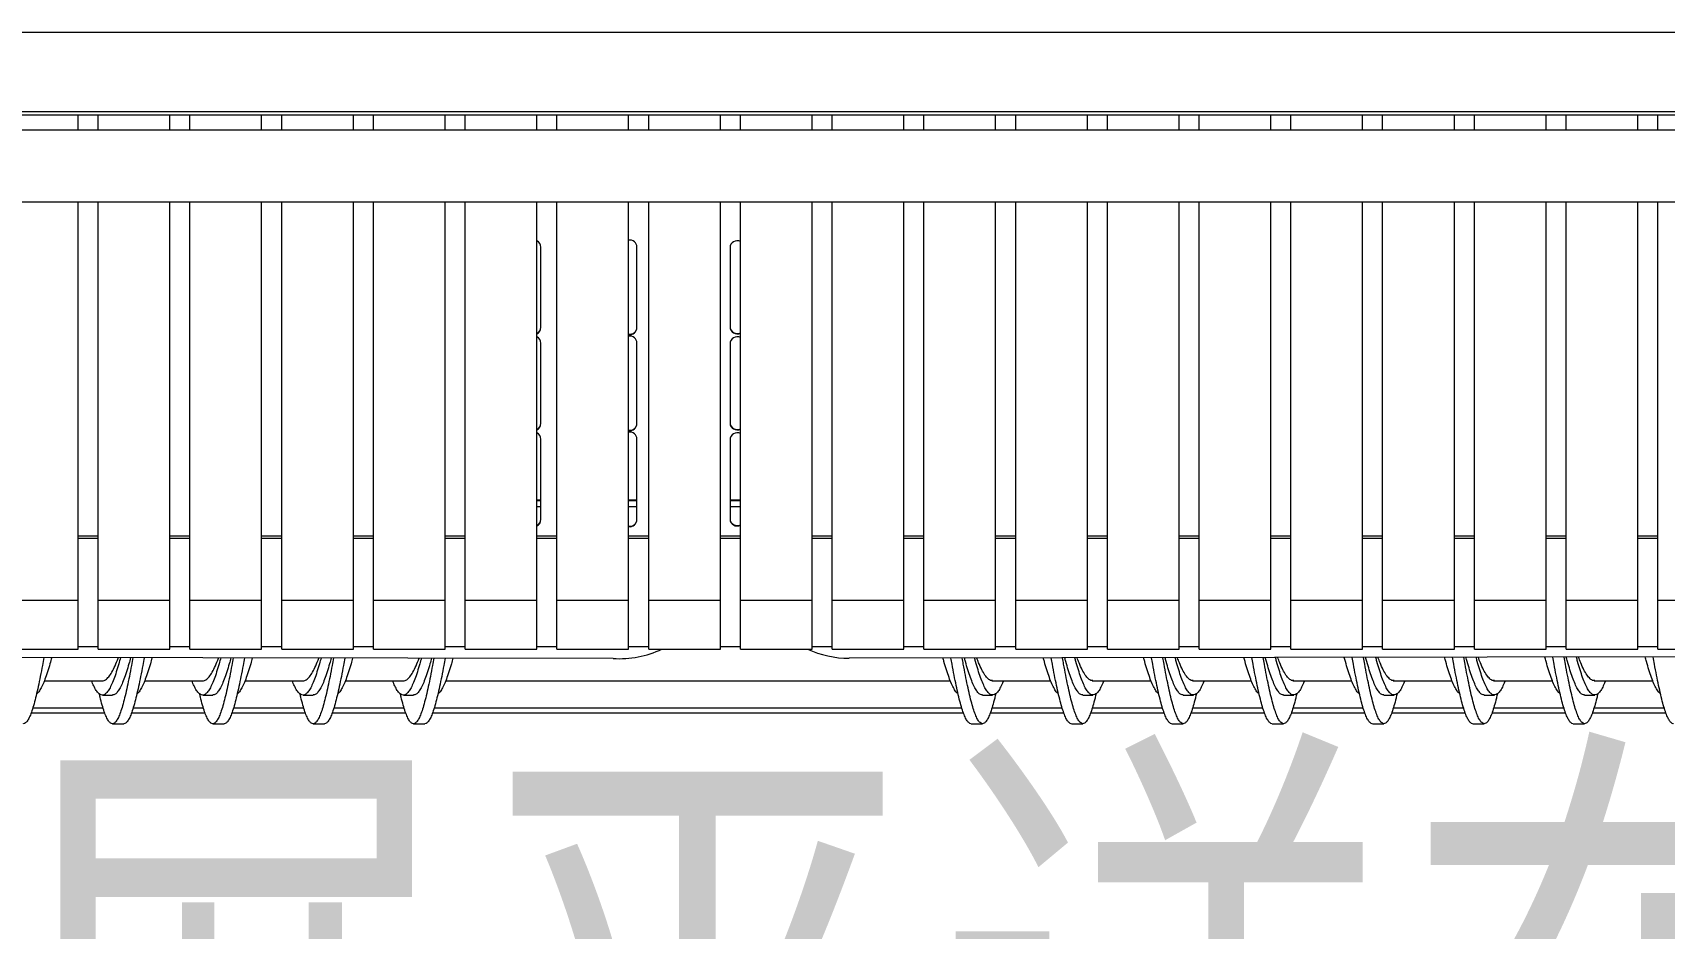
# Model space of a CAD drawing. Extents: x -2187 to 96136, y -11110 to 52208.
# Drawn here: x 41223 to 42362, y 24559 to 25184 of the extents above; entities that cross this region are included whole.
import ezdxf

# ---------------------------------------------------------------- set-up
doc = ezdxf.new("R2010")
doc.units = 0
doc.header["$LTSCALE"] = 1000
doc.header["$MEASUREMENT"] = 0
doc.styles.get("Standard").update_dxf_attribs({"font": 'gbenor.shx', "bigfont": 'gbcbig.shx'})
doc.styles.add('图纸中文说明', font='simplex.shx', dxfattribs={"width": 0.8, "bigfont": 'hztxt.shx'})
doc.dimstyles.new('ISO-25', dxfattribs={"dimscale": 70, "dimtxt": 2.5, "dimasz": 2.5, "dimexe": 1.25, "dimexo": 0.625, "dimtad": 1, "dimtxsty": 'Standard', "dimcen": 2.5, "dimadec": 0, "dimazin": 0, "dimtfac": 1, "dimtmove": 0, "dimatfit": 3, "dimfxl": 0, "dimarcsym": 0})

# ---------------------------------------------------------------- blocks, each defined once
blk = doc.blocks.new('*D135')
at = {"color": 0, "lineweight": -2}
for p, q in [((39456.2, 24729.1), (39456.2, 24007.2)), ((43956.2, 24729.1), (43956.2, 24007.2)), ((43781.2, 24094.7), (39631.2, 24094.7))]:
    blk.add_line(p, q, dxfattribs=at)
at = {"color": 0}
for points in [[(39631.2, 24123.9), (39631.2, 24065.6), (39456.2, 24094.7)], [(43781.2, 24123.9), (43781.2, 24065.6), (43956.2, 24094.7)]]:
    blk.add_solid(points, dxfattribs=at)
at = {"layer": 'Defpoints', "color": 0}
for p in [(39456.2, 24772.8), (43956.2, 24772.8), (39456.2, 24094.7)]:
    blk.add_point(p, dxfattribs=at)
at = {"color": 0, "insert": (41721.8, 24226), "char_height": 175, "attachment_point": 5}
blk.add_mtext('4500', dxfattribs=at)

msp = doc.modelspace()

# ---------------------------------------------------------------- linework, layer by layer
at = {"color": 7, "linetype": 'Continuous', "lineweight": 15}
for p, q in [((43423.543, 25184.04), (39982.25, 25184.04)), ((39982.25, 25129.04), (43423.543, 25129.04)), ((43423.396, 25126.54), (39982.396, 25126.54)), ((41255.189, 25115.994), (41255.189, 25126.54)), ((41269.189, 25115.994), (41269.189, 25126.54)), ((41319.189, 25115.994), (41319.189, 25126.54)), ((41333.189, 25115.994), (41333.189, 25126.54)), ((41383.189, 25115.994), (41383.189, 25126.54)), ((41397.189, 25115.994), (41397.189, 25126.54)), ((41447.189, 25115.994), (41447.189, 25126.54)), ((41461.189, 25115.994), (41461.189, 25126.54)), ((41511.189, 25115.994), (41511.189, 25126.54)), ((41525.189, 25115.994), (41525.189, 25126.54)), ((41575.189, 25115.994), (41575.189, 25126.54)), ((41589.189, 25115.994), (41589.189, 25126.54)), ((41639.189, 25115.994), (41639.189, 25126.54)), ((41653.189, 25115.994), (41653.189, 25126.54)), ((41703.189, 25115.994), (41703.189, 25126.54)), ((41717.189, 25115.994), (41717.189, 25126.54)), ((41767.189, 25115.994), (41767.189, 25126.54)), ((41781.189, 25115.994), (41781.189, 25126.54)), ((41831.189, 25115.994), (41831.189, 25126.54)), ((41845.189, 25115.994), (41845.189, 25126.54)), ((41895.189, 25115.994), (41895.189, 25126.54)), ((41909.189, 25115.994), (41909.189, 25126.54)), ((41959.189, 25115.994), (41959.189, 25126.54)), ((41973.189, 25115.994), (41973.189, 25126.54)), ((42023.189, 25115.994), (42023.189, 25126.54)), ((42037.189, 25115.994), (42037.189, 25126.54)), ((42087.189, 25115.994), (42087.189, 25126.54)), ((42101.189, 25115.994), (42101.189, 25126.54)), ((42151.189, 25115.994), (42151.189, 25126.54)), ((42165.189, 25115.994), (42165.189, 25126.54)), ((42215.189, 25115.994), (42215.189, 25126.54)), ((42229.189, 25115.994), (42229.189, 25126.54)), ((42279.189, 25115.994), (42279.189, 25126.54)), ((42293.189, 25115.994), (42293.189, 25126.54)), ((42343.189, 25115.994), (42343.189, 25126.54)), ((42357.189, 25115.994), (42357.189, 25126.54)), ((43146.896, 25115.994), (40258.896, 25115.994)), ((40062.496, 25065.994), (43349.496, 25065.994)), ((41255.189, 24788.058), (41255.189, 25065.994)), ((41269.189, 24788.058), (41269.189, 25065.994)), ((41319.189, 24788.058), (41319.189, 25065.994)), ((41333.189, 24788.058), (41333.189, 25065.994)), ((41383.189, 24788.058), (41383.189, 25065.994)), ((41397.189, 24788.058), (41397.189, 25065.994)), ((41447.189, 24788.058), (41447.189, 25065.994)), ((41461.189, 24788.058), (41461.189, 25065.994)), ((41511.189, 24788.058), (41511.189, 25065.994)), ((41525.189, 24788.058), (41525.189, 25065.994)), ((41575.189, 24788.058), (41575.189, 25065.994)), ((41589.189, 24788.058), (41589.189, 25065.994)), ((41639.189, 24788.058), (41639.189, 25065.994)), ((41653.189, 24788.058), (41653.189, 25065.994)), ((41703.189, 24788.058), (41703.189, 25065.994)), ((41717.189, 24788.058), (41717.189, 25065.994)), ((41767.189, 24788.058), (41767.189, 25065.994)), ((41781.189, 24788.058), (41781.189, 25065.994)), ((41831.189, 24788.058), (41831.189, 25065.994)), ((41845.189, 24788.058), (41845.189, 25065.994)), ((41895.189, 24788.058), (41895.189, 25065.994)), ((41909.189, 24788.058), (41909.189, 25065.994)), ((41959.189, 24788.058), (41959.189, 25065.994)), ((41973.189, 24788.058), (41973.189, 25065.994)), ((42023.189, 24788.058), (42023.189, 25065.994)), ((42037.189, 24788.058), (42037.189, 25065.994)), ((42087.189, 24788.058), (42087.189, 25065.994)), ((42101.189, 24788.058), (42101.189, 25065.994)), ((42151.189, 24788.058), (42151.189, 25065.994)), ((42165.189, 24788.058), (42165.189, 25065.994)), ((42215.189, 24788.058), (42215.189, 25065.994)), ((42229.189, 24788.058), (42229.189, 25065.994)), ((42279.189, 24788.058), (42279.189, 25065.994)), ((42293.189, 24788.058), (42293.189, 25065.994)), ((42343.189, 24788.058), (42343.189, 25065.994)), ((42357.189, 24788.058), (42357.189, 25065.994)), ((41577.934, 24978.369), (41577.934, 25034.503)), ((41644.934, 24978.369), (41644.934, 25034.503)), ((41709.934, 25034.011), (41709.934, 24978.861)), ((41577.934, 24911.402), (41577.934, 24967.536)), ((41644.934, 24911.402), (41644.934, 24967.536)), ((41709.934, 24967.044), (41709.934, 24911.894)), ((41577.934, 24844.435), (41577.934, 24900.569)), ((41644.934, 24844.435), (41644.934, 24900.569)), ((41709.934, 24900.077), (41709.934, 24844.928)), ((41577.934, 24857.54), (41575.189, 24857.54)), ((41644.934, 24857.54), (41639.189, 24857.54)), ((41717.189, 24857.54), (41709.934, 24857.54)), ((41255.189, 24831.441), (41269.189, 24831.441)), ((41319.189, 24831.441), (41333.189, 24831.441)), ((41383.189, 24831.441), (41397.189, 24831.441)), ((41447.189, 24831.441), (41461.189, 24831.441)), ((41511.189, 24831.441), (41525.189, 24831.441)), ((41575.189, 24831.441), (41589.189, 24831.441)), ((41639.189, 24831.441), (41653.189, 24831.441)), ((41703.189, 24831.441), (41717.189, 24831.441)), ((41767.189, 24831.441), (41781.189, 24831.441)), ((41831.189, 24831.441), (41845.189, 24831.441)), ((41895.189, 24831.441), (41909.189, 24831.441)), ((41959.189, 24831.441), (41973.189, 24831.441)), ((42023.189, 24831.441), (42037.189, 24831.441)), ((42087.189, 24831.441), (42101.189, 24831.441)), ((42151.189, 24831.441), (42165.189, 24831.441)), ((42215.189, 24831.441), (42229.189, 24831.441)), ((42279.189, 24831.441), (42293.189, 24831.441)), ((42343.189, 24831.441), (42357.189, 24831.441)), ((41255.189, 24788.058), (41205.189, 24788.058)), ((41255.189, 24754.177), (41255.189, 24788.058)), ((41319.189, 24788.058), (41269.189, 24788.058)), ((41269.189, 24754.177), (41269.189, 24788.058)), ((41319.189, 24754.177), (41319.189, 24788.058)), ((41383.189, 24788.058), (41333.189, 24788.058)), ((41333.189, 24754.177), (41333.189, 24788.058)), ((41383.189, 24754.177), (41383.189, 24788.058)), ((41447.189, 24788.058), (41397.189, 24788.058)), ((41397.189, 24754.177), (41397.189, 24788.058)), ((41447.189, 24754.177), (41447.189, 24788.058)), ((41511.189, 24788.058), (41461.189, 24788.058)), ((41461.189, 24754.177), (41461.189, 24788.058)), ((41511.189, 24754.177), (41511.189, 24788.058)), ((41575.189, 24788.058), (41525.189, 24788.058)), ((41525.189, 24754.177), (41525.189, 24788.058)), ((41575.189, 24754.177), (41575.189, 24788.058)), ((41639.189, 24788.058), (41589.189, 24788.058)), ((41589.189, 24754.177), (41589.189, 24788.058)), ((41639.189, 24754.177), (41639.189, 24788.058)), ((41703.189, 24788.058), (41653.189, 24788.058)), ((41653.189, 24754.177), (41653.189, 24788.058)), ((41703.189, 24754.177), (41703.189, 24788.058)), ((41767.189, 24788.058), (41717.189, 24788.058)), ((41717.189, 24754.177), (41717.189, 24788.058)), ((41767.189, 24754.177), (41767.189, 24788.058)), ((41831.189, 24788.058), (41781.189, 24788.058)), ((41781.189, 24754.177), (41781.189, 24788.058)), ((41831.189, 24754.177), (41831.189, 24788.058)), ((41895.189, 24788.058), (41845.189, 24788.058)), ((41845.189, 24754.177), (41845.189, 24788.058)), ((41895.189, 24754.177), (41895.189, 24788.058)), ((41959.189, 24788.058), (41909.189, 24788.058)), ((41909.189, 24754.177), (41909.189, 24788.058)), ((41959.189, 24754.177), (41959.189, 24788.058)), ((42023.189, 24788.058), (41973.189, 24788.058)), ((41973.189, 24754.177), (41973.189, 24788.058)), ((42023.189, 24754.177), (42023.189, 24788.058)), ((42087.189, 24788.058), (42037.189, 24788.058)), ((42037.189, 24754.177), (42037.189, 24788.058)), ((42087.189, 24754.177), (42087.189, 24788.058)), ((42151.189, 24788.058), (42101.189, 24788.058)), ((42101.189, 24754.177), (42101.189, 24788.058)), ((42151.189, 24754.177), (42151.189, 24788.058)), ((42215.189, 24788.058), (42165.189, 24788.058)), ((42165.189, 24754.177), (42165.189, 24788.058)), ((42215.189, 24754.177), (42215.189, 24788.058)), ((42279.189, 24788.058), (42229.189, 24788.058)), ((42229.189, 24754.177), (42229.189, 24788.058)), ((42279.189, 24754.177), (42279.189, 24788.058)), ((42343.189, 24788.058), (42293.189, 24788.058)), ((42293.189, 24754.177), (42293.189, 24788.058)), ((42343.189, 24754.177), (42343.189, 24788.058)), ((42407.189, 24788.058), (42357.189, 24788.058)), ((42357.189, 24754.177), (42357.189, 24788.058)), ((41628.333, 24747.604), (40056.21, 24750.278)), ((41205.189, 24754.177), (41255.189, 24754.177)), ((41255.189, 24756.04), (41269.189, 24756.04)), ((41269.189, 24754.177), (41319.189, 24754.177)), ((41319.189, 24756.04), (41333.189, 24756.04)), ((41333.189, 24754.177), (41383.189, 24754.177)), ((41383.189, 24756.04), (41397.189, 24756.04)), ((41397.189, 24754.177), (41447.189, 24754.177)), ((41447.189, 24756.04), (41461.189, 24756.04)), ((41461.189, 24754.177), (41511.189, 24754.177)), ((41511.189, 24756.04), (41525.189, 24756.04)), ((41525.189, 24754.177), (41575.189, 24754.177)), ((41575.189, 24756.04), (41589.189, 24756.04)), ((41589.189, 24754.177), (41639.189, 24754.177)), ((41639.189, 24756.04), (41653.189, 24756.04)), ((41653.189, 24754.177), (41703.189, 24754.177)), ((41703.189, 24756.04), (41717.189, 24756.04)), ((41717.189, 24754.177), (41767.189, 24754.177)), ((41767.189, 24756.04), (41781.189, 24756.04)), ((41781.189, 24754.177), (41831.189, 24754.177)), ((43365.136, 24750.417), (41793.013, 24747.743)), ((41831.189, 24756.04), (41845.189, 24756.04)), ((41845.189, 24754.177), (41895.189, 24754.177)), ((41895.189, 24756.04), (41909.189, 24756.04)), ((41909.189, 24754.177), (41959.189, 24754.177)), ((41959.189, 24756.04), (41973.189, 24756.04)), ((41973.189, 24754.177), (42023.189, 24754.177)), ((42023.189, 24756.04), (42037.189, 24756.04)), ((42037.189, 24754.177), (42087.189, 24754.177)), ((42087.189, 24756.04), (42101.189, 24756.04)), ((42101.189, 24754.177), (42151.189, 24754.177)), ((42151.189, 24756.04), (42165.189, 24756.04)), ((42165.189, 24754.177), (42215.189, 24754.177)), ((42215.189, 24756.04), (42229.189, 24756.04)), ((42229.189, 24754.177), (42279.189, 24754.177)), ((42279.189, 24756.04), (42293.189, 24756.04)), ((42293.189, 24754.177), (42343.189, 24754.177)), ((42343.189, 24756.04), (42357.189, 24756.04)), ((42357.189, 24754.177), (42407.189, 24754.177)), ((41231.577, 24732.04), (41272.064, 24732.04)), ((41301.577, 24732.04), (41342.064, 24732.04)), ((41371.577, 24732.04), (41412.064, 24732.04)), ((41441.577, 24732.04), (41482.064, 24732.04)), ((41511.577, 24732.04), (41863.611, 24732.04)), ((41892.619, 24732.04), (41933.611, 24732.04)), ((41962.619, 24732.04), (42003.611, 24732.04)), ((42032.619, 24732.04), (42073.611, 24732.04)), ((42102.619, 24732.04), (42143.611, 24732.04)), ((42172.619, 24732.04), (42213.611, 24732.04)), ((42242.619, 24732.04), (42283.611, 24732.04)), ((42312.619, 24732.04), (42353.611, 24732.04)), ((41272.064, 24722.116), (41279.121, 24722.116)), ((41342.064, 24722.116), (41349.121, 24722.116)), ((41412.064, 24722.116), (41419.121, 24722.116)), ((41482.064, 24722.116), (41489.121, 24722.116)), ((41886.062, 24722.116), (41893.119, 24722.116)), ((41956.062, 24722.116), (41963.119, 24722.116)), ((42026.062, 24722.116), (42033.119, 24722.116)), ((42096.062, 24722.116), (42103.119, 24722.116)), ((42166.062, 24722.116), (42173.119, 24722.116)), ((42236.062, 24722.116), (42243.119, 24722.116)), ((42306.062, 24722.116), (42313.119, 24722.116)), ((41273.774, 24709.543), (41222.342, 24709.543)), ((41279.121, 24702.116), (41287.006, 24702.116)), ((41343.774, 24709.543), (41292.342, 24709.543)), ((41349.121, 24702.116), (41357.006, 24702.116)), ((41413.774, 24709.543), (41362.342, 24709.543)), ((41419.121, 24702.116), (41427.006, 24702.116)), ((41483.774, 24709.543), (41432.342, 24709.543)), ((41489.121, 24702.116), (41497.006, 24702.116)), ((41872.839, 24709.543), (41502.342, 24709.543)), ((41878.176, 24702.116), (41886.062, 24702.116)), ((41942.839, 24709.543), (41891.418, 24709.543)), ((41948.176, 24702.116), (41956.062, 24702.116)), ((42012.839, 24709.543), (41961.418, 24709.543)), ((42018.176, 24702.116), (42026.062, 24702.116)), ((42082.839, 24709.543), (42031.418, 24709.543)), ((42088.176, 24702.116), (42096.062, 24702.116)), ((42152.839, 24709.543), (42101.418, 24709.543)), ((42158.176, 24702.116), (42166.062, 24702.116)), ((42222.839, 24709.543), (42171.418, 24709.543)), ((42228.176, 24702.116), (42236.062, 24702.116)), ((42292.839, 24709.543), (42241.418, 24709.543)), ((42298.176, 24702.116), (42306.062, 24702.116)), ((42362.839, 24709.543), (42311.418, 24709.543))]:
    msp.add_line(p, q, dxfattribs=at)
at = {"color": 8, "linetype": 'Continuous', "lineweight": 15}
for p, q in [((41577.934, 24858.04), (41575.189, 24858.04)), ((41577.934, 24853.432), (41575.189, 24853.432)), ((41644.934, 24858.04), (41639.189, 24858.04)), ((41644.934, 24853.432), (41639.189, 24853.432)), ((41717.189, 24858.04), (41709.934, 24858.04)), ((41717.189, 24853.432), (41709.934, 24853.432)), ((41269.189, 24833.011), (41255.189, 24833.011)), ((41333.189, 24833.011), (41319.189, 24833.011)), ((41397.189, 24833.011), (41383.189, 24833.011)), ((41461.189, 24833.011), (41447.189, 24833.011)), ((41525.189, 24833.011), (41511.189, 24833.011)), ((41589.189, 24833.011), (41575.189, 24833.011)), ((41653.189, 24833.011), (41639.189, 24833.011)), ((41717.189, 24833.011), (41703.189, 24833.011)), ((41781.189, 24833.011), (41767.189, 24833.011)), ((41845.189, 24833.011), (41831.189, 24833.011)), ((41909.189, 24833.011), (41895.189, 24833.011)), ((41973.189, 24833.011), (41959.189, 24833.011)), ((42037.189, 24833.011), (42023.189, 24833.011)), ((42101.189, 24833.011), (42087.189, 24833.011)), ((42165.189, 24833.011), (42151.189, 24833.011)), ((42229.189, 24833.011), (42215.189, 24833.011)), ((42293.189, 24833.011), (42279.189, 24833.011)), ((42357.189, 24833.011), (42343.189, 24833.011)), ((41272.598, 24713.043), (41223.529, 24713.043)), ((41342.598, 24713.043), (41293.529, 24713.043)), ((41412.598, 24713.043), (41363.529, 24713.043)), ((41482.598, 24713.043), (41433.529, 24713.043)), ((41871.645, 24713.043), (41503.529, 24713.043)), ((41941.645, 24713.043), (41892.586, 24713.043)), ((42011.645, 24713.043), (41962.586, 24713.043)), ((42081.645, 24713.043), (42032.586, 24713.043)), ((42151.645, 24713.043), (42102.586, 24713.043)), ((42221.645, 24713.043), (42172.586, 24713.043)), ((42291.645, 24713.043), (42242.586, 24713.043)), ((42361.645, 24713.043), (42312.586, 24713.043))]:
    msp.add_line(p, q, dxfattribs=at)
at = {"color": 7, "linetype": 'Continuous', "lineweight": 15}
for centre, radius, start, end in [((41573.016, 25034.486), 4.918, 0.200996, 63.780415), ((41639.948, 25034.443), 4.987, 0.684331, 98.754301), ((41714.933, 25033.944), 4.999, 63.179428, 179.236247), ((41573.016, 24978.647), 4.918, 296.219585, 359.799004), ((41573.016, 24978.386), 4.918, 296.219585, 359.799004), ((41639.948, 24978.689), 4.987, 261.245699, 359.315669), ((41639.96, 24978.414), 4.975, 261.084334, 359.477034), ((41714.933, 24979.188), 4.999, 180.763753, 296.820572), ((41714.933, 24978.928), 4.999, 180.763753, 296.820572), ((41573.016, 24967.519), 4.918, 0.200996, 63.780415), ((41639.948, 24967.477), 4.987, 0.684331, 98.754301), ((41714.933, 24966.977), 4.999, 63.179428, 179.236247), ((41573.016, 24911.68), 4.918, 296.219585, 359.799004), ((41573.016, 24911.419), 4.918, 296.219585, 359.799004), ((41639.948, 24911.722), 4.987, 261.245699, 359.315669), ((41639.96, 24911.447), 4.975, 261.084334, 359.477034), ((41639.948, 24900.51), 4.987, 0.684331, 98.754301), ((41714.933, 24912.222), 4.999, 180.763753, 296.820572), ((41714.933, 24911.961), 4.999, 180.763753, 296.820572), ((41573.016, 24900.552), 4.918, 0.200996, 63.780415), ((41714.933, 24900.01), 4.999, 63.179428, 179.236247), ((41573.016, 24844.713), 4.918, 296.219585, 359.799004), ((41573.016, 24844.452), 4.918, 296.219585, 359.799004), ((41639.948, 24844.755), 4.987, 261.245699, 359.315669), ((41639.96, 24844.481), 4.975, 261.084334, 359.477034), ((41714.933, 24845.255), 4.999, 180.763753, 296.820572), ((41714.933, 24844.994), 4.999, 180.763753, 296.820572), ((41632.904, 24815.724), 68.273, 266.161755, 295.645073), ((41792.885, 24815.996), 68.253, 244.923031, 270.106761)]:
    msp.add_arc(centre, radius, start, end, dxfattribs=at)
for points, knots in [([(41231.233, 24748.28), (41230.903, 24746.437), (41230.087, 24741.884), (41228.786, 24735.061), (41227.324, 24727.923), (41225.869, 24721.465), (41224.409, 24715.786), (41222.95, 24710.982), (41221.495, 24707.145), (41220.033, 24704.301), (41218.576, 24702.651), (41217.568, 24701.961), (41217.044, 24702.142), (41217.006, 24702.155)], [0, 0, 0, 0, 0.06962815, 0.17210174, 0.27465695, 0.37710824, 0.47962635, 0.58214446, 0.68459575, 0.78715096, 0.88962454, 0.99209813, 1, 1, 1, 1]), ([(41236.747, 24748.27), (41236.348, 24746.81), (41235.367, 24743.215), (41233.8, 24738.1), (41232.049, 24733.035), (41230.3, 24728.805), (41228.551, 24725.586), (41227.184, 24723.654), (41226.4, 24723.183), (41226.2, 24723.063)], [0, 0, 0, 0, 0.11343648, 0.27941686, 0.44539725, 0.61129309, 0.77718893, 0.94316931, 1, 1, 1, 1]), ([(41284.724, 24748.189), (41284.333, 24746.757), (41283.359, 24743.189), (41281.8, 24738.101), (41280.049, 24733.031), (41278.3, 24728.818), (41276.551, 24725.54), (41274.8, 24723.285), (41273.049, 24722.107), (41271.3, 24722.038), (41269.551, 24723.07), (41267.8, 24725.207), (41266.127, 24728.152), (41265.039, 24730.808), (41264.534, 24732.04)], [0, 0, 0, 0, 0.05813391, 0.14483472, 0.23153553, 0.31819218, 0.40484883, 0.49154964, 0.57825045, 0.6649071, 0.75156375, 0.83826456, 0.92496537, 1, 1, 1, 1]), ([(41293.328, 24748.174), (41293.004, 24746.367), (41292.195, 24741.85), (41290.9, 24735.061), (41289.439, 24727.923), (41287.983, 24721.465), (41286.524, 24715.785), (41285.064, 24710.983), (41283.609, 24707.139), (41282.147, 24704.321), (41280.69, 24702.576), (41279.234, 24701.933), (41277.772, 24702.405), (41276.317, 24703.982), (41274.857, 24706.641), (41273.398, 24710.321), (41271.942, 24715.02), (41270.787, 24719.294), (41270.12, 24722.229), (41269.94, 24723.024)], [0, 0, 0, 0, 0.04154033, 0.10387737, 0.16626407, 0.22858755, 0.29095167, 0.3533158, 0.41563928, 0.47802597, 0.54036301, 0.60270005, 0.66508675, 0.72741022, 0.78977435, 0.85213848, 0.91446196, 0.97684865, 1, 1, 1, 1]), ([(41272.064, 24732.073), (41272.101, 24732.062), (41272.868, 24731.84), (41274.364, 24732.656), (41276.551, 24734.611), (41278.738, 24737.944), (41280.926, 24742.429), (41282.42, 24745.957), (41283.185, 24748.09), (41283.222, 24748.191)], [0, 0, 0, 0, 0.01003373, 0.20608841, 0.40213647, 0.59817924, 0.79421802, 0.99025415, 1, 1, 1, 1]), ([(41291.778, 24748.177), (41291.388, 24746.749), (41290.415, 24743.185), (41288.857, 24738.102), (41287.106, 24733.031), (41285.357, 24728.82), (41283.608, 24725.531), (41281.857, 24723.317), (41280.36, 24722.18), (41279.448, 24722.233), (41279.119, 24722.252)], [0, 0, 0, 0, 0.09245974, 0.23074586, 0.36903197, 0.50724765, 0.64546332, 0.78374943, 0.92203555, 1, 1, 1, 1]), ([(41301.211, 24748.161), (41300.888, 24746.359), (41300.08, 24741.846), (41298.786, 24735.061), (41297.324, 24727.923), (41295.869, 24721.465), (41294.409, 24715.786), (41292.95, 24710.982), (41291.495, 24707.145), (41290.033, 24704.301), (41288.576, 24702.651), (41287.568, 24701.961), (41287.044, 24702.142), (41287.006, 24702.155)], [0, 0, 0, 0, 0.06821947, 0.1708482, 0.27355869, 0.37616511, 0.47883844, 0.58151178, 0.6841182, 0.78682869, 0.88945742, 0.99208616, 1, 1, 1, 1]), ([(41306.714, 24748.151), (41306.326, 24746.732), (41305.356, 24743.177), (41303.8, 24738.101), (41302.049, 24733.035), (41300.3, 24728.805), (41298.551, 24725.586), (41297.184, 24723.654), (41296.4, 24723.183), (41296.2, 24723.063)], [0, 0, 0, 0, 0.1106549, 0.27715604, 0.44365719, 0.61007352, 0.77648986, 0.94299101, 1, 1, 1, 1]), ([(41354.691, 24748.07), (41354.311, 24746.678), (41353.348, 24743.151), (41351.8, 24738.102), (41350.049, 24733.031), (41348.3, 24728.818), (41346.551, 24725.54), (41344.8, 24723.285), (41343.049, 24722.107), (41341.3, 24722.038), (41339.551, 24723.07), (41337.8, 24725.207), (41336.127, 24728.152), (41335.039, 24730.808), (41334.534, 24732.04)], [0, 0, 0, 0, 0.05659261, 0.1434353, 0.23027799, 0.31707644, 0.4038749, 0.49071759, 0.57756028, 0.66435874, 0.7511572, 0.83799989, 0.92484258, 1, 1, 1, 1]), ([(41363.307, 24748.055), (41362.99, 24746.289), (41362.188, 24741.811), (41360.9, 24735.061), (41359.439, 24727.923), (41357.983, 24721.465), (41356.524, 24715.785), (41355.064, 24710.983), (41353.609, 24707.139), (41352.147, 24704.321), (41350.69, 24702.576), (41349.234, 24701.933), (41347.772, 24702.405), (41346.317, 24703.982), (41344.857, 24706.641), (41343.398, 24710.321), (41341.942, 24715.02), (41340.787, 24719.294), (41340.12, 24722.229), (41339.94, 24723.024)], [0, 0, 0, 0, 0.04065805, 0.10305247, 0.16549659, 0.22787744, 0.29029898, 0.35272051, 0.41510136, 0.47754549, 0.53993991, 0.60233433, 0.66477845, 0.7271593, 0.78958083, 0.85200237, 0.91438322, 0.97682734, 1, 1, 1, 1]), ([(41342.064, 24732.073), (41342.101, 24732.062), (41342.868, 24731.84), (41344.364, 24732.656), (41346.551, 24734.612), (41348.738, 24737.944), (41350.926, 24742.43), (41352.406, 24745.919), (41353.157, 24748.011), (41353.179, 24748.072)], [0, 0, 0, 0, 0.010072348, 0.206881657, 0.403684321, 0.600481664, 0.797275013, 0.994065699, 1, 1, 1, 1]), ([(41361.745, 24748.058), (41361.366, 24746.67), (41360.404, 24743.148), (41358.857, 24738.102), (41357.106, 24733.031), (41355.357, 24728.82), (41353.608, 24725.531), (41351.857, 24723.317), (41350.36, 24722.18), (41349.448, 24722.233), (41349.119, 24722.252)], [0, 0, 0, 0, 0.09008868, 0.22873608, 0.36738349, 0.50596027, 0.64453705, 0.78318445, 0.92183185, 1, 1, 1, 1]), ([(41371.19, 24748.042), (41370.874, 24746.28), (41370.073, 24741.807), (41368.786, 24735.061), (41367.324, 24727.923), (41365.869, 24721.465), (41364.409, 24715.786), (41362.95, 24710.982), (41361.495, 24707.145), (41360.033, 24704.301), (41358.576, 24702.651), (41357.568, 24701.961), (41357.044, 24702.142), (41357.006, 24702.155)], [0, 0, 0, 0, 0.0668065, 0.16959087, 0.27245711, 0.37521912, 0.47804815, 0.58087718, 0.68363919, 0.78650543, 0.8892898, 0.99207416, 1, 1, 1, 1]), ([(41376.681, 24748.032), (41376.304, 24746.654), (41375.345, 24743.14), (41373.8, 24738.101), (41372.049, 24733.035), (41370.3, 24728.805), (41368.551, 24725.586), (41367.184, 24723.654), (41366.4, 24723.183), (41366.2, 24723.063)], [0, 0, 0, 0, 0.1078558, 0.27488099, 0.44190617, 0.60884628, 0.7757864, 0.94281158, 1, 1, 1, 1]), ([(41424.658, 24747.951), (41424.289, 24746.6), (41423.337, 24743.114), (41421.8, 24738.102), (41420.049, 24733.031), (41418.3, 24728.818), (41416.551, 24725.54), (41414.8, 24723.285), (41413.049, 24722.107), (41411.3, 24722.038), (41409.551, 24723.07), (41407.8, 24725.207), (41406.127, 24728.152), (41405.039, 24730.808), (41404.534, 24732.04)], [0, 0, 0, 0, 0.05504625, 0.14203129, 0.22901632, 0.31595705, 0.40289778, 0.48988282, 0.57686785, 0.66380859, 0.75074932, 0.83773435, 0.92471939, 1, 1, 1, 1]), ([(41433.285, 24747.936), (41432.976, 24746.21), (41432.181, 24741.773), (41430.9, 24735.061), (41429.439, 24727.923), (41427.983, 24721.465), (41426.524, 24715.785), (41425.064, 24710.983), (41423.609, 24707.139), (41422.147, 24704.321), (41420.69, 24702.576), (41419.234, 24701.933), (41417.772, 24702.405), (41416.317, 24703.982), (41414.857, 24706.641), (41413.398, 24710.321), (41411.942, 24715.02), (41410.787, 24719.294), (41410.12, 24722.229), (41409.94, 24723.024)], [0, 0, 0, 0, 0.03977414, 0.10222605, 0.1647277, 0.22716603, 0.28964508, 0.35212413, 0.41456245, 0.47706411, 0.53951602, 0.60196793, 0.66446959, 0.72690791, 0.78938696, 0.85186601, 0.91430433, 0.97680599, 1, 1, 1, 1]), ([(41412.064, 24732.073), (41412.101, 24732.062), (41412.868, 24731.84), (41414.364, 24732.656), (41416.551, 24734.612), (41418.738, 24737.943), (41420.926, 24742.432), (41422.391, 24745.882), (41423.128, 24747.932), (41423.136, 24747.953)], [0, 0, 0, 0, 0.01011127, 0.20768103, 0.40524413, 0.60280188, 0.80035563, 0.9979067, 1, 1, 1, 1]), ([(41431.712, 24747.939), (41431.344, 24746.592), (41430.393, 24743.11), (41428.857, 24738.103), (41427.106, 24733.03), (41425.357, 24728.82), (41423.608, 24725.531), (41421.857, 24723.317), (41420.36, 24722.18), (41419.448, 24722.233), (41419.119, 24722.252)], [0, 0, 0, 0, 0.087705199, 0.226715783, 0.365726367, 0.504666147, 0.643605927, 0.782616511, 0.921627095, 1, 1, 1, 1]), ([(41441.168, 24747.923), (41440.86, 24746.201), (41440.065, 24741.769), (41438.786, 24735.061), (41437.324, 24727.923), (41435.869, 24721.465), (41434.409, 24715.786), (41432.95, 24710.982), (41431.495, 24707.145), (41430.033, 24704.301), (41428.576, 24702.651), (41427.568, 24701.961), (41427.044, 24702.142), (41427.006, 24702.155)], [0, 0, 0, 0, 0.06538925, 0.16832972, 0.27135218, 0.37427026, 0.47725545, 0.58024065, 0.68315873, 0.78618119, 0.88912166, 0.99206212, 1, 1, 1, 1]), ([(41446.648, 24747.913), (41446.282, 24746.575), (41445.334, 24743.102), (41443.8, 24738.102), (41442.049, 24733.034), (41440.3, 24728.805), (41438.551, 24725.586), (41437.184, 24723.654), (41436.4, 24723.183), (41436.2, 24723.063)], [0, 0, 0, 0, 0.10503903, 0.27259157, 0.4401441, 0.60761129, 0.77507849, 0.94263102, 1, 1, 1, 1]), ([(41494.625, 24747.832), (41494.267, 24746.521), (41493.326, 24743.077), (41491.8, 24738.103), (41490.049, 24733.031), (41488.3, 24728.818), (41486.551, 24725.54), (41484.8, 24723.285), (41483.049, 24722.107), (41481.3, 24722.038), (41479.551, 24723.07), (41477.8, 24725.207), (41476.127, 24728.152), (41475.039, 24730.808), (41474.534, 24732.04)], [0, 0, 0, 0, 0.05349482, 0.14062267, 0.22775052, 0.31483399, 0.40191746, 0.4890453, 0.57617315, 0.66325662, 0.75034009, 0.83746794, 0.92459579, 1, 1, 1, 1]), ([(41503.264, 24747.817), (41502.961, 24746.131), (41502.173, 24741.735), (41500.9, 24735.062), (41499.439, 24727.923), (41497.983, 24721.466), (41496.524, 24715.785), (41495.064, 24710.983), (41493.609, 24707.139), (41492.147, 24704.321), (41490.69, 24702.576), (41489.234, 24701.933), (41487.772, 24702.405), (41486.317, 24703.982), (41484.857, 24706.641), (41483.398, 24710.321), (41481.942, 24715.02), (41480.787, 24719.294), (41480.12, 24722.229), (41479.94, 24723.024)], [0, 0, 0, 0, 0.0388886, 0.1013981, 0.1639574, 0.22645331, 0.28898997, 0.35152664, 0.41402255, 0.47658185, 0.53909135, 0.60160085, 0.66416015, 0.72665606, 0.78919273, 0.8517294, 0.9142253, 0.9767846, 1, 1, 1, 1]), ([(41482.064, 24732.073), (41482.101, 24732.062), (41482.868, 24731.84), (41484.364, 24732.658), (41486.551, 24734.605), (41488.738, 24737.966), (41490.91, 24742.315), (41492.352, 24745.968), (41493.066, 24747.774)], [0, 0, 0, 0, 0.01017581, 0.20900676, 0.407831, 0.60664987, 0.8054647, 1, 1, 1, 1]), ([(41501.679, 24747.82), (41501.322, 24746.513), (41500.382, 24743.073), (41498.857, 24738.103), (41497.106, 24733.03), (41495.357, 24728.82), (41493.608, 24725.531), (41491.857, 24723.317), (41490.36, 24722.18), (41489.448, 24722.233), (41489.119, 24722.252)], [0, 0, 0, 0, 0.085309196, 0.22468487, 0.364060544, 0.503365228, 0.642669912, 0.782045586, 0.921421261, 1, 1, 1, 1]), ([(41511.147, 24747.804), (41510.845, 24746.122), (41510.058, 24741.73), (41508.786, 24735.062), (41507.324, 24727.923), (41505.869, 24721.465), (41504.409, 24715.786), (41502.95, 24710.982), (41501.495, 24707.145), (41500.033, 24704.301), (41498.576, 24702.651), (41497.568, 24701.961), (41497.044, 24702.142), (41497.006, 24702.155)], [0, 0, 0, 0, 0.063967687, 0.167064727, 0.270243892, 0.373318507, 0.476460348, 0.57960219, 0.682676805, 0.78585597, 0.88895301, 0.992050049, 1, 1, 1, 1]), ([(41516.615, 24747.794), (41516.26, 24746.497), (41515.323, 24743.065), (41513.8, 24738.102), (41512.049, 24733.034), (41510.3, 24728.805), (41508.551, 24725.586), (41507.184, 24723.654), (41506.4, 24723.183), (41506.2, 24723.063)], [0, 0, 0, 0, 0.10220442, 0.27028764, 0.43837087, 0.60636848, 0.77436609, 0.94244931, 1, 1, 1, 1]), ([(41868.971, 24723.077), (41868.624, 24723.331), (41867.694, 24724.012), (41866.182, 24726.318), (41864.43, 24729.809), (41862.679, 24734.257), (41860.93, 24739.53), (41859.554, 24744.126), (41858.759, 24747.072), (41858.548, 24747.855)], [0, 0, 0, 0, 0.09989718, 0.26773926, 0.43566687, 0.60359449, 0.77143657, 0.93927865, 1, 1, 1, 1]), ([(41878.178, 24702.2), (41878.087, 24702.174), (41877.51, 24702.004), (41876.444, 24702.774), (41874.988, 24704.56), (41873.531, 24707.513), (41872.069, 24711.458), (41870.614, 24716.363), (41869.154, 24722.132), (41867.695, 24728.666), (41866.239, 24735.874), (41865.012, 24742.32), (41864.274, 24746.453), (41864.022, 24747.864)], [0, 0, 0, 0, 0.01927702, 0.12235867, 0.22535826, 0.32835786, 0.43143951, 0.53441671, 0.63746106, 0.74050542, 0.84348262, 0.94656426, 1, 1, 1, 1]), ([(41895.213, 24722.917), (41894.989, 24721.939), (41894.278, 24718.842), (41893.083, 24714.464), (41891.621, 24709.873), (41890.166, 24706.301), (41888.706, 24703.758), (41887.247, 24702.3), (41885.792, 24701.949), (41884.33, 24702.712), (41882.873, 24704.576), (41881.416, 24707.509), (41879.955, 24711.46), (41878.499, 24716.362), (41877.04, 24722.132), (41875.58, 24728.666), (41874.125, 24735.874), (41872.897, 24742.325), (41872.158, 24746.462), (41871.905, 24747.877)], [0, 0, 0, 0, 0.02890884, 0.09146099, 0.15406297, 0.21660152, 0.27918085, 0.34176019, 0.40429873, 0.46690071, 0.52945286, 0.59200502, 0.65460699, 0.71714554, 0.77972487, 0.84230421, 0.90484275, 0.96744473, 1, 1, 1, 1]), ([(41886.066, 24722.196), (41885.584, 24722.235), (41884.52, 24722.322), (41882.873, 24723.784), (41881.124, 24726.282), (41879.373, 24729.818), (41877.622, 24734.255), (41875.873, 24739.53), (41874.495, 24744.134), (41873.698, 24747.089), (41873.484, 24747.88)], [0, 0, 0, 0, 0.1147116, 0.25376043, 0.39280926, 0.53192895, 0.67104864, 0.81009746, 0.94914629, 1, 1, 1, 1]), ([(41900.648, 24732.04), (41900.576, 24731.842), (41899.919, 24730.054), (41898.679, 24727.49), (41896.93, 24724.533), (41895.182, 24722.706), (41893.43, 24721.947), (41891.679, 24722.306), (41889.93, 24723.764), (41888.182, 24726.288), (41886.43, 24729.817), (41884.679, 24734.255), (41882.93, 24739.53), (41881.551, 24744.138), (41880.753, 24747.097), (41880.538, 24747.892)], [0, 0, 0, 0, 0.01083725, 0.09787813, 0.18487467, 0.27187121, 0.35891209, 0.44595297, 0.53294951, 0.61994606, 0.70698693, 0.79402781, 0.88102435, 0.9680209, 1, 1, 1, 1]), ([(41893.117, 24732.207), (41892.784, 24732.171), (41891.722, 24732.053), (41889.93, 24733.295), (41887.743, 24735.816), (41885.556, 24739.647), (41883.681, 24743.706), (41882.535, 24746.746), (41882.117, 24747.853)], [0, 0, 0, 0, 0.09086564, 0.28970664, 0.48854764, 0.68738999, 0.88623503, 1, 1, 1, 1]), ([(41938.971, 24723.077), (41938.624, 24723.331), (41937.694, 24724.012), (41936.182, 24726.318), (41934.43, 24729.809), (41932.679, 24734.257), (41930.93, 24739.529), (41929.543, 24744.164), (41928.738, 24747.151), (41928.516, 24747.974)], [0, 0, 0, 0, 0.09958797, 0.26691055, 0.43431839, 0.60172623, 0.76904881, 0.93637138, 1, 1, 1, 1]), ([(41948.178, 24702.2), (41948.087, 24702.174), (41947.51, 24702.004), (41946.444, 24702.774), (41944.988, 24704.56), (41943.531, 24707.513), (41942.069, 24711.458), (41940.614, 24716.363), (41939.154, 24722.132), (41937.695, 24728.666), (41936.239, 24735.874), (41935.005, 24742.359), (41934.26, 24746.532), (41934.001, 24747.983)], [0, 0, 0, 0, 0.0192479, 0.12217386, 0.22501789, 0.32786192, 0.43078787, 0.53360954, 0.63649826, 0.73938698, 0.84220864, 0.9451346, 1, 1, 1, 1]), ([(41965.213, 24722.917), (41964.989, 24721.939), (41964.278, 24718.842), (41963.083, 24714.464), (41961.621, 24709.873), (41960.166, 24706.301), (41958.706, 24703.758), (41957.247, 24702.3), (41955.792, 24701.949), (41954.33, 24702.712), (41952.873, 24704.576), (41951.416, 24707.509), (41949.955, 24711.46), (41948.499, 24716.362), (41947.04, 24722.132), (41945.58, 24728.666), (41944.125, 24735.874), (41942.89, 24742.363), (41942.144, 24746.541), (41941.884, 24747.996)], [0, 0, 0, 0, 0.02888231, 0.09137705, 0.15392157, 0.21640272, 0.27892462, 0.34144652, 0.40392767, 0.46647219, 0.52896693, 0.59146167, 0.65400619, 0.71648734, 0.77900924, 0.84153114, 0.90401229, 0.96655681, 1, 1, 1, 1]), ([(41956.066, 24722.196), (41955.584, 24722.235), (41954.52, 24722.322), (41952.873, 24723.784), (41951.124, 24726.282), (41949.373, 24729.818), (41947.622, 24734.255), (41945.873, 24739.53), (41944.484, 24744.172), (41943.676, 24747.167), (41943.452, 24747.999)], [0, 0, 0, 0, 0.114417297, 0.253109383, 0.391801469, 0.530564233, 0.669326997, 0.808019083, 0.946711169, 1, 1, 1, 1]), ([(41970.648, 24732.04), (41970.576, 24731.842), (41969.919, 24730.054), (41968.679, 24727.49), (41966.93, 24724.533), (41965.182, 24722.706), (41963.43, 24721.947), (41961.679, 24722.306), (41959.93, 24723.764), (41958.182, 24726.288), (41956.43, 24729.817), (41954.679, 24734.255), (41952.93, 24739.529), (41951.54, 24744.175), (41950.731, 24747.175), (41950.506, 24748.011)], [0, 0, 0, 0, 0.01081984, 0.09772086, 0.18457763, 0.27143439, 0.35833542, 0.44523645, 0.53209321, 0.61894998, 0.705851, 0.79275203, 0.8796088, 0.96646556, 1, 1, 1, 1]), ([(41963.117, 24732.207), (41962.784, 24732.171), (41961.722, 24732.053), (41959.93, 24733.295), (41957.743, 24735.816), (41955.556, 24739.646), (41953.66, 24743.755), (41952.493, 24746.852), (41952.055, 24748.014)], [0, 0, 0, 0, 0.09035625, 0.28808255, 0.48580884, 0.68353648, 0.8812668, 1, 1, 1, 1]), ([(42008.971, 24723.077), (42008.624, 24723.331), (42007.694, 24724.012), (42006.182, 24726.318), (42004.43, 24729.809), (42002.679, 24734.257), (42000.93, 24739.528), (41999.532, 24744.201), (41998.716, 24747.229), (41998.484, 24748.093)], [0, 0, 0, 0, 0.09928068, 0.26608695, 0.43297823, 0.59986951, 0.76667578, 0.93348205, 1, 1, 1, 1]), ([(42018.178, 24702.2), (42018.087, 24702.174), (42017.51, 24702.004), (42016.444, 24702.774), (42014.988, 24704.56), (42013.531, 24707.513), (42012.069, 24711.458), (42010.614, 24716.363), (42009.154, 24722.132), (42007.695, 24728.666), (42006.239, 24735.874), (42004.998, 24742.397), (42004.245, 24746.611), (42003.979, 24748.102)], [0, 0, 0, 0, 0.01921888, 0.12198961, 0.22467854, 0.32736747, 0.4301382, 0.5328048, 0.63553836, 0.73827191, 0.84093851, 0.94370924, 1, 1, 1, 1]), ([(42035.213, 24722.917), (42034.989, 24721.939), (42034.278, 24718.842), (42033.083, 24714.464), (42031.621, 24709.873), (42030.166, 24706.301), (42028.706, 24703.758), (42027.247, 24702.3), (42025.792, 24701.949), (42024.33, 24702.712), (42022.873, 24704.576), (42021.416, 24707.509), (42019.955, 24711.46), (42018.499, 24716.362), (42017.04, 24722.132), (42015.58, 24728.666), (42014.125, 24735.874), (42012.882, 24742.402), (42012.13, 24746.62), (42011.863, 24748.115)], [0, 0, 0, 0, 0.02885583, 0.09129326, 0.15378043, 0.21620429, 0.27866886, 0.34113343, 0.40355728, 0.46604445, 0.52848189, 0.59091932, 0.6534065, 0.71583035, 0.77829492, 0.84075949, 0.90318334, 0.96567052, 1, 1, 1, 1]), ([(42026.066, 24722.196), (42025.584, 24722.235), (42024.52, 24722.322), (42022.873, 24723.784), (42021.124, 24726.282), (42019.373, 24729.818), (42017.622, 24734.255), (42015.873, 24739.529), (42014.473, 24744.209), (42013.654, 24747.246), (42013.419, 24748.118)], [0, 0, 0, 0, 0.1141245, 0.25246167, 0.39079884, 0.5292065, 0.66761417, 0.80595134, 0.94428851, 1, 1, 1, 1]), ([(42040.648, 24732.04), (42040.576, 24731.842), (42039.919, 24730.054), (42038.679, 24727.49), (42036.93, 24724.533), (42035.182, 24722.706), (42033.43, 24721.947), (42031.679, 24722.306), (42029.93, 24723.764), (42028.182, 24726.288), (42026.43, 24729.817), (42024.679, 24734.255), (42022.93, 24739.529), (42021.529, 24744.213), (42020.709, 24747.254), (42020.473, 24748.13)], [0, 0, 0, 0, 0.01080248, 0.09756411, 0.18428154, 0.27099897, 0.3577606, 0.44452223, 0.53123966, 0.61795709, 0.70471872, 0.79148034, 0.87819778, 0.96491521, 1, 1, 1, 1]), ([(42033.117, 24732.207), (42032.784, 24732.171), (42031.722, 24732.053), (42029.93, 24733.295), (42027.743, 24735.817), (42025.556, 24739.645), (42023.645, 24743.79), (42022.463, 24746.929), (42022.01, 24748.133)], [0, 0, 0, 0, 0.08998305, 0.28689269, 0.48380233, 0.6807133, 0.87762694, 1, 1, 1, 1]), ([(42078.971, 24723.077), (42078.624, 24723.331), (42077.694, 24724.012), (42076.182, 24726.318), (42074.43, 24729.809), (42072.679, 24734.258), (42070.93, 24739.528), (42069.522, 24744.239), (42068.695, 24747.308), (42068.451, 24748.212)], [0, 0, 0, 0, 0.09897528, 0.26526842, 0.43164631, 0.59802421, 0.76431735, 0.9306105, 1, 1, 1, 1]), ([(42088.178, 24702.2), (42088.087, 24702.174), (42087.51, 24702.004), (42086.444, 24702.774), (42084.988, 24704.56), (42083.531, 24707.513), (42082.069, 24711.458), (42080.614, 24716.363), (42079.154, 24722.132), (42077.695, 24728.666), (42076.239, 24735.873), (42074.99, 24742.436), (42074.231, 24746.69), (42073.958, 24748.221)], [0, 0, 0, 0, 0.01918994, 0.12180591, 0.22434021, 0.32687451, 0.42949049, 0.53200249, 0.63458135, 0.7371602, 0.8396722, 0.94228818, 1, 1, 1, 1]), ([(42105.213, 24722.917), (42104.989, 24721.939), (42104.278, 24718.842), (42103.083, 24714.464), (42101.621, 24709.873), (42100.166, 24706.301), (42098.706, 24703.758), (42097.247, 24702.3), (42095.792, 24701.949), (42094.33, 24702.712), (42092.873, 24704.576), (42091.416, 24707.509), (42089.955, 24711.46), (42088.499, 24716.362), (42087.04, 24722.132), (42085.58, 24728.666), (42084.125, 24735.873), (42082.875, 24742.44), (42082.115, 24746.699), (42081.841, 24748.234)], [0, 0, 0, 0, 0.02882939, 0.09120963, 0.15363955, 0.21600622, 0.27841356, 0.34082091, 0.40318757, 0.4656175, 0.52799774, 0.59037797, 0.6528079, 0.71517456, 0.77758191, 0.83998925, 0.90235592, 0.96478584, 1, 1, 1, 1]), ([(42096.066, 24722.196), (42095.584, 24722.235), (42094.52, 24722.322), (42092.873, 24723.784), (42091.124, 24726.282), (42089.373, 24729.818), (42087.622, 24734.255), (42085.873, 24739.528), (42084.462, 24744.247), (42083.633, 24747.325), (42083.387, 24748.237)], [0, 0, 0, 0, 0.1138332, 0.25181726, 0.38980132, 0.52785571, 0.66591009, 0.80389415, 0.94187821, 1, 1, 1, 1]), ([(42110.648, 24732.04), (42110.576, 24731.842), (42109.919, 24730.054), (42108.679, 24727.49), (42106.93, 24724.533), (42105.182, 24722.706), (42103.43, 24721.947), (42101.679, 24722.306), (42099.93, 24723.764), (42098.182, 24726.288), (42096.43, 24729.817), (42094.679, 24734.255), (42092.93, 24739.528), (42091.518, 24744.251), (42090.688, 24747.333), (42090.441, 24748.249)], [0, 0, 0, 0, 0.01078518, 0.09740785, 0.1839864, 0.27056495, 0.35718762, 0.44381029, 0.53038884, 0.61696739, 0.70359006, 0.79021273, 0.87679128, 0.96336983, 1, 1, 1, 1]), ([(42103.117, 24732.207), (42102.784, 24732.171), (42101.722, 24732.053), (42099.93, 24733.295), (42097.743, 24735.817), (42095.556, 24739.644), (42093.63, 24743.826), (42092.432, 24747.007), (42091.964, 24748.252)], [0, 0, 0, 0, 0.08961293, 0.28571263, 0.48181232, 0.67791335, 0.87401703, 1, 1, 1, 1]), ([(42148.971, 24723.077), (42148.624, 24723.331), (42147.694, 24724.012), (42146.182, 24726.318), (42144.43, 24729.809), (42142.679, 24734.258), (42140.93, 24739.527), (42139.511, 24744.277), (42138.673, 24747.387), (42138.419, 24748.331)], [0, 0, 0, 0, 0.09867174, 0.26445491, 0.43032257, 0.59619022, 0.76197339, 0.92775656, 1, 1, 1, 1]), ([(42158.178, 24702.2), (42158.087, 24702.174), (42157.51, 24702.004), (42156.444, 24702.774), (42154.988, 24704.56), (42153.531, 24707.513), (42152.069, 24711.458), (42150.614, 24716.363), (42149.154, 24722.132), (42147.695, 24728.666), (42146.239, 24735.873), (42144.983, 24742.474), (42144.217, 24746.769), (42143.936, 24748.34)], [0, 0, 0, 0, 0.01916108, 0.12162277, 0.2240029, 0.32638304, 0.42884473, 0.53120259, 0.63362721, 0.73605184, 0.8384097, 0.94087139, 1, 1, 1, 1]), ([(42175.213, 24722.917), (42174.989, 24721.939), (42174.278, 24718.842), (42173.083, 24714.464), (42171.621, 24709.873), (42170.166, 24706.301), (42168.706, 24703.758), (42167.247, 24702.3), (42165.792, 24701.949), (42164.33, 24702.712), (42162.873, 24704.576), (42161.416, 24707.509), (42159.955, 24711.46), (42158.499, 24716.362), (42157.04, 24722.132), (42155.58, 24728.666), (42154.125, 24735.873), (42152.868, 24742.479), (42152.101, 24746.777), (42151.82, 24748.353)], [0, 0, 0, 0, 0.028803004, 0.091126144, 0.153498929, 0.215808513, 0.278158736, 0.340508959, 0.402818543, 0.465191329, 0.527514468, 0.589837608, 0.652210394, 0.714519978, 0.776870201, 0.839220424, 0.901530008, 0.963902793, 1, 1, 1, 1]), ([(42166.066, 24722.196), (42165.584, 24722.235), (42164.52, 24722.322), (42162.873, 24723.784), (42161.124, 24726.282), (42159.373, 24729.818), (42157.622, 24734.255), (42155.873, 24739.528), (42154.451, 24744.285), (42153.611, 24747.403), (42153.355, 24748.356)], [0, 0, 0, 0, 0.11354338, 0.25117613, 0.38880889, 0.52651179, 0.66421468, 0.80184744, 0.93948019, 1, 1, 1, 1]), ([(42180.648, 24732.04), (42180.576, 24731.842), (42179.919, 24730.054), (42178.679, 24727.49), (42176.93, 24724.533), (42175.182, 24722.706), (42173.43, 24721.947), (42171.679, 24722.306), (42169.93, 24723.764), (42168.182, 24726.288), (42166.43, 24729.817), (42164.679, 24734.256), (42162.93, 24739.528), (42161.507, 24744.288), (42160.666, 24747.411), (42160.409, 24748.368)], [0, 0, 0, 0, 0.01076793, 0.09725209, 0.1836922, 0.27013231, 0.35661647, 0.44310063, 0.52954074, 0.61598085, 0.70246501, 0.78894917, 0.87538928, 0.96182939, 1, 1, 1, 1]), ([(42173.117, 24732.207), (42172.784, 24732.171), (42171.722, 24732.053), (42169.93, 24733.295), (42167.743, 24735.817), (42165.556, 24739.643), (42163.614, 24743.862), (42162.401, 24747.085), (42161.918, 24748.371)], [0, 0, 0, 0, 0.08924584, 0.28454223, 0.47983862, 0.67513633, 0.87043669, 1, 1, 1, 1]), ([(42218.971, 24723.077), (42218.624, 24723.331), (42217.694, 24724.012), (42216.182, 24726.318), (42214.43, 24729.809), (42212.679, 24734.258), (42210.93, 24739.527), (42209.5, 24744.314), (42208.651, 24747.465), (42208.386, 24748.45)], [0, 0, 0, 0, 0.09837007, 0.26364638, 0.42900692, 0.59436745, 0.75964376, 0.92492007, 1, 1, 1, 1]), ([(42228.178, 24702.2), (42228.087, 24702.174), (42227.51, 24702.004), (42226.444, 24702.774), (42224.988, 24704.56), (42223.531, 24707.513), (42222.069, 24711.458), (42220.614, 24716.363), (42219.154, 24722.132), (42217.695, 24728.666), (42216.239, 24735.873), (42214.976, 24742.513), (42214.203, 24746.847), (42213.915, 24748.459)], [0, 0, 0, 0, 0.01913232, 0.12144018, 0.22366661, 0.32589304, 0.4282009, 0.53040509, 0.63267595, 0.7349468, 0.83715099, 0.93945886, 1, 1, 1, 1]), ([(42245.213, 24722.917), (42244.989, 24721.939), (42244.278, 24718.842), (42243.083, 24714.464), (42241.621, 24709.873), (42240.166, 24706.301), (42238.706, 24703.758), (42237.247, 24702.3), (42235.792, 24701.949), (42234.33, 24702.712), (42232.873, 24704.576), (42231.416, 24707.509), (42229.955, 24711.46), (42228.499, 24716.362), (42227.04, 24722.132), (42225.58, 24728.666), (42224.125, 24735.873), (42222.861, 24742.517), (42222.087, 24746.856), (42221.798, 24748.472)], [0, 0, 0, 0, 0.02877667, 0.09104281, 0.15335856, 0.21561117, 0.27790438, 0.34019758, 0.40245019, 0.46476594, 0.52703209, 0.58929823, 0.65161398, 0.71386659, 0.7761598, 0.838453, 0.90070561, 0.96302136, 1, 1, 1, 1]), ([(42236.066, 24722.196), (42235.584, 24722.235), (42234.52, 24722.322), (42232.873, 24723.784), (42231.124, 24726.282), (42229.373, 24729.818), (42227.622, 24734.255), (42225.873, 24739.527), (42224.441, 24744.322), (42223.59, 24747.482), (42223.322, 24748.475)], [0, 0, 0, 0, 0.11325503, 0.25053826, 0.3878215, 0.52517469, 0.66252789, 0.79981112, 0.93709435, 1, 1, 1, 1]), ([(42250.648, 24732.04), (42250.576, 24731.842), (42249.919, 24730.054), (42248.679, 24727.49), (42246.93, 24724.533), (42245.182, 24722.706), (42243.43, 24721.947), (42241.679, 24722.306), (42239.93, 24723.764), (42238.182, 24726.288), (42236.43, 24729.817), (42234.679, 24734.256), (42232.93, 24739.527), (42231.497, 24744.326), (42230.645, 24747.49), (42230.376, 24748.487)], [0, 0, 0, 0, 0.01075074, 0.09709684, 0.18339895, 0.26970106, 0.35604715, 0.44239324, 0.52869535, 0.61499746, 0.70134356, 0.78768965, 0.87399176, 0.96029387, 1, 1, 1, 1]), ([(42243.117, 24732.207), (42242.784, 24732.171), (42241.722, 24732.053), (42239.93, 24733.295), (42237.743, 24735.817), (42235.556, 24739.643), (42233.599, 24743.898), (42232.371, 24747.163), (42231.872, 24748.49)], [0, 0, 0, 0, 0.08888174, 0.28338138, 0.47788102, 0.67238198, 0.86688557, 1, 1, 1, 1]), ([(42288.971, 24723.077), (42288.624, 24723.331), (42287.694, 24724.012), (42286.182, 24726.318), (42284.43, 24729.809), (42282.679, 24734.258), (42280.93, 24739.526), (42279.489, 24744.352), (42278.63, 24747.544), (42278.354, 24748.569)], [0, 0, 0, 0, 0.098070233, 0.262842774, 0.427699285, 0.592555795, 0.757328337, 0.922100878, 1, 1, 1, 1]), ([(42298.178, 24702.2), (42298.087, 24702.174), (42297.51, 24702.004), (42296.444, 24702.774), (42294.988, 24704.56), (42293.531, 24707.513), (42292.069, 24711.458), (42290.614, 24716.363), (42289.154, 24722.132), (42287.695, 24728.666), (42286.239, 24735.873), (42284.969, 24742.551), (42284.188, 24746.926), (42283.894, 24748.578)], [0, 0, 0, 0, 0.019103635, 0.121258132, 0.223331319, 0.325404505, 0.427559002, 0.529609987, 0.631727531, 0.733845075, 0.835896059, 0.938050556, 1, 1, 1, 1]), ([(42315.213, 24722.917), (42314.989, 24721.939), (42314.278, 24718.842), (42313.083, 24714.464), (42311.621, 24709.873), (42310.166, 24706.301), (42308.706, 24703.758), (42307.247, 24702.3), (42305.792, 24701.949), (42304.33, 24702.712), (42302.873, 24704.576), (42301.416, 24707.509), (42299.955, 24711.46), (42298.499, 24716.362), (42297.04, 24722.132), (42295.58, 24728.666), (42294.125, 24735.873), (42292.854, 24742.555), (42292.072, 24746.935), (42291.777, 24748.591)], [0, 0, 0, 0, 0.02875037, 0.09095964, 0.15321845, 0.21541418, 0.27765048, 0.33988677, 0.40208251, 0.46434132, 0.52655058, 0.58875985, 0.65101866, 0.71321439, 0.77545069, 0.83768698, 0.89988271, 0.96214153, 1, 1, 1, 1]), ([(42306.066, 24722.196), (42305.584, 24722.235), (42304.52, 24722.322), (42302.873, 24723.784), (42301.124, 24726.282), (42299.373, 24729.818), (42297.622, 24734.255), (42295.873, 24739.527), (42294.43, 24744.36), (42293.568, 24747.561), (42293.29, 24748.594)], [0, 0, 0, 0, 0.11296814, 0.24990363, 0.38683911, 0.52384437, 0.66084964, 0.79778512, 0.9347206, 1, 1, 1, 1]), ([(42320.648, 24732.04), (42320.576, 24731.842), (42319.919, 24730.054), (42318.679, 24727.49), (42316.93, 24724.533), (42315.182, 24722.706), (42313.43, 24721.947), (42311.679, 24722.306), (42309.93, 24723.764), (42308.182, 24726.288), (42306.43, 24729.817), (42304.679, 24734.256), (42302.93, 24739.527), (42301.486, 24744.364), (42300.623, 24747.569), (42300.344, 24748.606)], [0, 0, 0, 0, 0.01073361, 0.09694207, 0.18310662, 0.26927118, 0.35547964, 0.4416881, 0.52785266, 0.61401721, 0.70022567, 0.78643414, 0.87259869, 0.95876324, 1, 1, 1, 1]), ([(42313.117, 24732.207), (42312.784, 24732.171), (42311.722, 24732.053), (42309.93, 24733.295), (42307.743, 24735.817), (42305.556, 24739.642), (42303.584, 24743.933), (42302.34, 24747.241), (42301.826, 24748.609)], [0, 0, 0, 0, 0.0885206, 0.28222997, 0.47593933, 0.66965, 0.8633633, 1, 1, 1, 1]), ([(42358.971, 24723.077), (42358.624, 24723.331), (42357.694, 24724.012), (42356.182, 24726.318), (42354.43, 24729.809), (42352.679, 24734.258), (42350.93, 24739.526), (42349.479, 24744.39), (42348.608, 24747.623), (42348.322, 24748.688)], [0, 0, 0, 0, 0.09777222, 0.26204405, 0.4263996, 0.59075515, 0.75502698, 0.91929882, 1, 1, 1, 1]), ([(42368.178, 24702.2), (42368.087, 24702.174), (42367.51, 24702.004), (42366.444, 24702.774), (42364.988, 24704.56), (42363.531, 24707.513), (42362.069, 24711.458), (42360.614, 24716.363), (42359.154, 24722.132), (42357.695, 24728.666), (42356.239, 24735.872), (42354.962, 24742.59), (42354.174, 24747.005), (42353.872, 24748.697)], [0, 0, 0, 0, 0.019075041, 0.121076631, 0.222997034, 0.324917436, 0.426919027, 0.528817261, 0.630781954, 0.732746648, 0.834644881, 0.936646472, 1, 1, 1, 1])]:
    msp.add_open_spline(points, degree=3, knots=knots, dxfattribs=at)

# ---------------------------------------------------------------- texts
at = {"color": 1, "insert": (42833.47, 24318.456), "char_height": 300, "width": 2428.892, "attachment_point": 9, "style": '图纸中文说明'}
msp.add_mtext('{\\fFangSong|b0|i0|c134|p49;高效展平送布机}', dxfattribs=at)

# ---------------------------------------------------------------- dimensions: what is measured, and where the dimension line sits
at = {"color": 1}
dim = msp.add_linear_dim(base=(39456.183, 24094.731), p1=(43956.183, 24772.823), p2=(39456.183, 24772.823), angle=180, dimstyle='ISO-25', dxfattribs=at)
dim.commit()
dim.dimension.update_dxf_attribs({"geometry": '*D135', "text_midpoint": (41721.758, 24094.731), "dimtype": 160})

doc.saveas('drawing.dxf')
